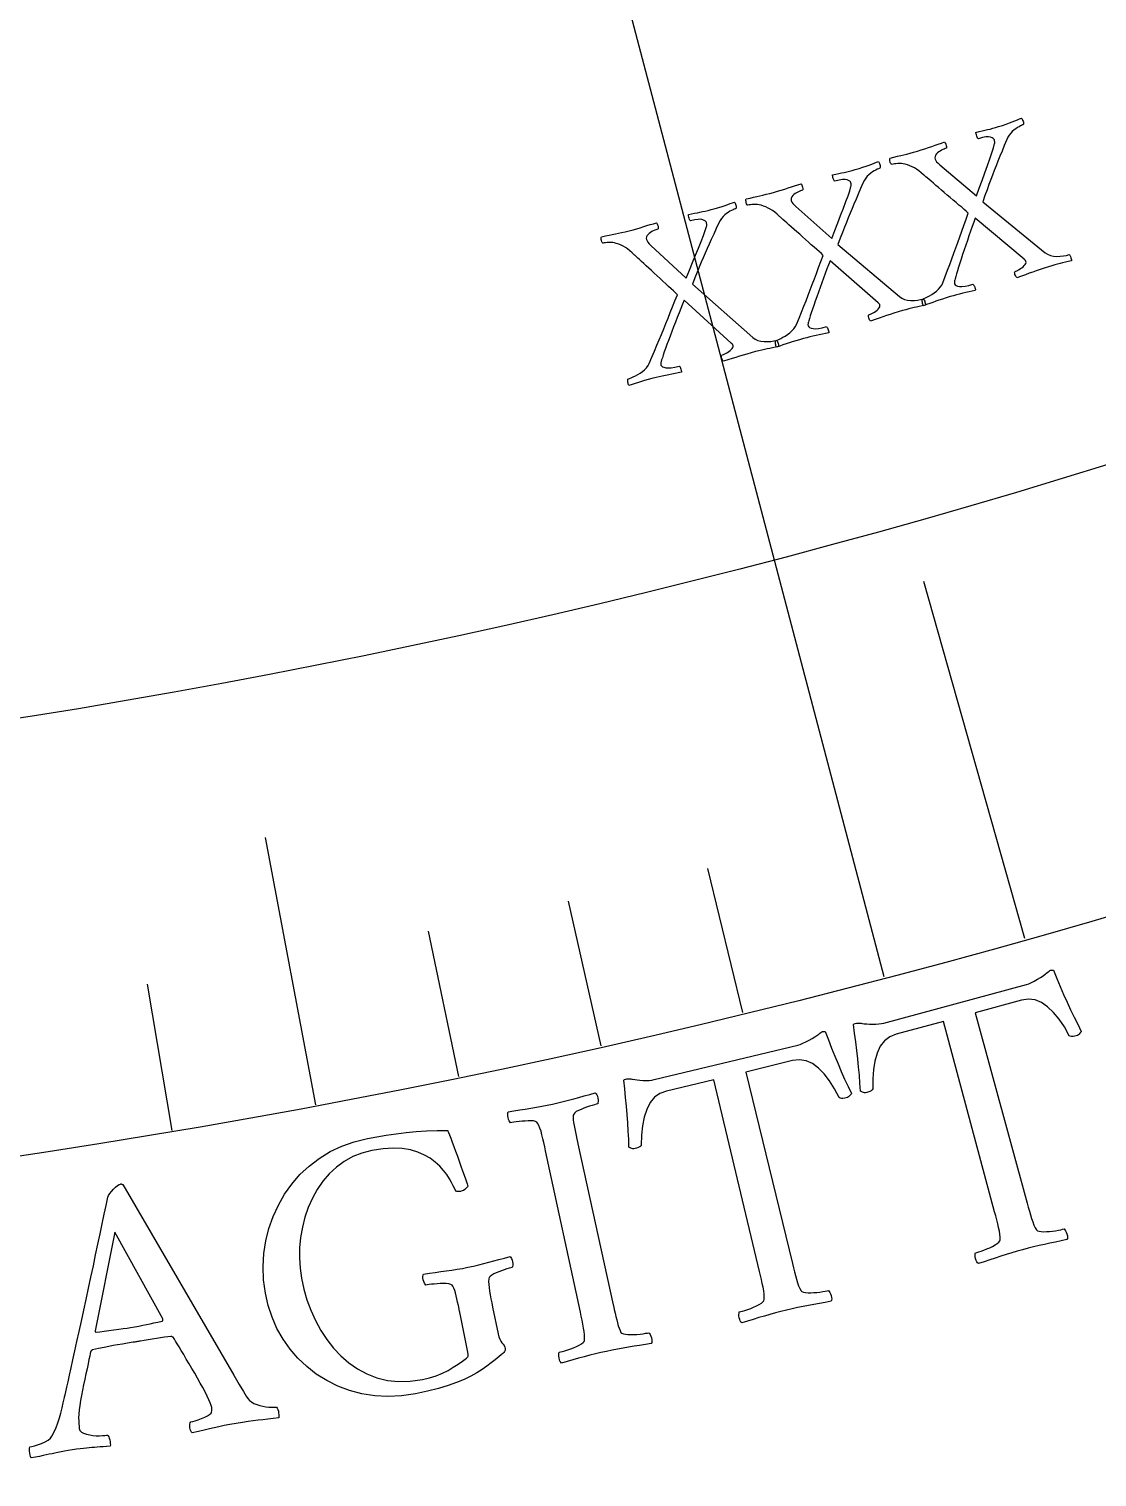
# Model space of a CAD drawing. Header units: millimetres. Extents: x -76 to 76, y -76 to 86.
# Drawn here: x 9.06 to 16.94, y -62.12 to -51.44 of the extents above; entities that cross this region are included whole.
import ezdxf

# ---------------------------------------------------------------- set-up
doc = ezdxf.new("R2010")
doc.units = ezdxf.units.MM
for name, color, linetype in [('CUT_OUTER', 1, 'Continuous'), ('ENGRAVE', 7, 'Continuous'), ('ENGRAVE_FINE', 8, 'Continuous'), ('TEXT', 5, 'Continuous')]:
    doc.layers.add(name, color=color, linetype=linetype)

msp = doc.modelspace()

# ---------------------------------------------------------------- linework, layer by layer
at = {"layer": 'CUT_OUTER'}
msp.add_arc((0.0001, -0.0001), 75.9999, 179.913117, 0.0001, dxfattribs=at)
at = {"layer": 'ENGRAVE'}
for points in [[(15.3673, -58.4331), (13.0477, -49.613)], [(16.4038, -58.1506), (15.6609, -55.5174)], [(11.1753, -59.3775), (10.8042, -57.4057)]]:
    msp.add_lwpolyline(points, dxfattribs=at)
for radius in [74.48, 74.48, 72.485, 68.78, 68.78, 65.854, 60.42, 60.42, 57.228]:
    msp.add_circle((0, 0), radius, dxfattribs=at)
at = {"layer": 'ENGRAVE_FINE'}
for points in [[(14.3259, -58.6971), (14.0664, -57.6339)], [(13.2799, -58.9425), (13.0393, -57.8749)], [(12.2296, -59.1694), (12.008, -58.0976)], [(10.1174, -59.5669), (9.9342, -58.4879)]]:
    msp.add_lwpolyline(points, dxfattribs=at)
at = {"layer": 'TEXT'}
for points in [[(15.6126, -52.3426), (15.6412, -52.3339), (15.6684, -52.3253), (15.6943, -52.3167), (15.7189, -52.3081), (15.7427, -52.2996), (15.7664, -52.2913), (15.7899, -52.2832), (15.8132, -52.2752), (15.8159, -52.2789), (15.8186, -52.2843), (15.8215, -52.2915), (15.8244, -52.3005), (15.8266, -52.3092), (15.8272, -52.3158), (15.8263, -52.3201), (15.8239, -52.3222), (15.8176, -52.3243), (15.81, -52.3275), (15.8012, -52.3315), (15.7911, -52.3365), (15.7807, -52.3424), (15.7709, -52.3489), (15.7618, -52.3561), (15.7534, -52.364), (15.7467, -52.3726), (15.7428, -52.3818), (15.7417, -52.3916), (15.7435, -52.4019), (15.7477, -52.4113), (15.7547, -52.4214), (15.7646, -52.4322), (15.7774, -52.4437), (16.0478, -52.6738), (16.0688, -52.6153), (16.0892, -52.5585), (16.1093, -52.5033), (16.1289, -52.4498), (16.1467, -52.4002), (16.1615, -52.3567), (16.1732, -52.3193), (16.182, -52.288), (16.1829, -52.2832), (16.1833, -52.2786), (16.1832, -52.2741), (16.1825, -52.2698), (16.1818, -52.266), (16.1811, -52.2631), (16.1806, -52.261), (16.1803, -52.2597), (16.1773, -52.2542), (16.1717, -52.249), (16.1635, -52.2441), (16.1528, -52.2395), (16.1381, -52.237), (16.1182, -52.2381), (16.093, -52.2428), (16.0625, -52.2512), (16.0597, -52.25), (16.0568, -52.2464), (16.0537, -52.2406), (16.0505, -52.2324), (16.0476, -52.2237), (16.0457, -52.2162), (16.0447, -52.2098), (16.0446, -52.2046), (16.0679, -52.1992), (16.0898, -52.1941), (16.1104, -52.1892), (16.1296, -52.1847), (16.1486, -52.18), (16.1684, -52.1747), (16.189, -52.1689), (16.2104, -52.1624), (16.2398, -52.153), (16.2667, -52.1439), (16.291, -52.1352), (16.3127, -52.1269), (16.3323, -52.119), (16.3502, -52.112), (16.3663, -52.1057), (16.3806, -52.1002), (16.3833, -52.1036), (16.3861, -52.1084), (16.3889, -52.1144), (16.3918, -52.1218), (16.3941, -52.1295), (16.3949, -52.1366), (16.3943, -52.143), (16.3923, -52.1487), (16.388, -52.1503), (16.3815, -52.1532), (16.3729, -52.1573), (16.3621, -52.1627), (16.3501, -52.1693), (16.3379, -52.1774), (16.3254, -52.1869), (16.3128, -52.1979), (16.3006, -52.2103), (16.2897, -52.2242), (16.28, -52.2396), (16.2716, -52.2566), (16.2537, -52.3012), (16.2369, -52.3428), (16.2212, -52.3814), (16.2067, -52.4168), (16.1929, -52.4509), (16.1795, -52.485), (16.1664, -52.5192), (16.1536, -52.5535), (16.1405, -52.5895), (16.1263, -52.6288), (16.1111, -52.6712), (16.0949, -52.7169), (16.5552, -53.0921), (16.5733, -53.104), (16.5936, -53.1125), (16.6163, -53.1175), (16.6413, -53.1191), (16.6667, -53.1183), (16.6905, -53.1159), (16.7126, -53.1119), (16.7331, -53.1065), (16.7365, -53.1098), (16.7396, -53.1148), (16.7424, -53.1214), (16.745, -53.1297), (16.7471, -53.138), (16.7485, -53.1444), (16.7492, -53.149), (16.7492, -53.1518), (16.7257, -53.1575), (16.7038, -53.1627), (16.6836, -53.1675), (16.6651, -53.1719), (16.6465, -53.1766), (16.6262, -53.1821), (16.6042, -53.1885), (16.5803, -53.1957), (16.5477, -53.2061), (16.5173, -53.216), (16.4891, -53.2256), (16.4632, -53.2348), (16.4374, -53.2442), (16.4094, -53.2543), (16.3793, -53.2652), (16.347, -53.2769), (16.3429, -53.2736), (16.3391, -53.2685), (16.3356, -53.2615), (16.3324, -53.2526), (16.3302, -53.2439), (16.3295, -53.2374), (16.3304, -53.233), (16.333, -53.2309), (16.3386, -53.2289), (16.3456, -53.2257), (16.3539, -53.2215), (16.3636, -53.2161), (16.3737, -53.2099), (16.3833, -53.2031), (16.3923, -53.1957), (16.4008, -53.1876), (16.4077, -53.1793), (16.412, -53.1713), (16.4137, -53.1636), (16.4127, -53.1561), (16.412, -53.1543), (16.4109, -53.1524), (16.4094, -53.1502), (16.4075, -53.1478), (16.4054, -53.1455), (16.4032, -53.1435), (16.4011, -53.1419), (16.3989, -53.1406), (16.0389, -52.838), (16.0279, -52.8681), (16.0166, -52.8997), (16.005, -52.9328), (15.9931, -52.9675), (15.9811, -53.0028), (15.9692, -53.0377), (15.9576, -53.0721), (15.9462, -53.1062), (15.9353, -53.139), (15.9253, -53.1698), (15.9163, -53.1985), (15.9082, -53.2251), (15.9012, -53.2487), (15.8955, -53.2683), (15.8911, -53.2839), (15.8879, -53.2956), (15.8875, -53.2977), (15.8871, -53.3003), (15.8865, -53.3034), (15.8859, -53.3069), (15.8855, -53.3108), (15.8855, -53.3147), (15.886, -53.3187), (15.887, -53.3227), (15.8909, -53.3295), (15.8983, -53.3348), (15.909, -53.3388), (15.9232, -53.3415), (15.9413, -53.3419), (15.964, -53.3394), (15.9911, -53.3338), (16.0227, -53.3251), (16.0261, -53.3285), (16.0295, -53.3334), (16.0327, -53.3399), (16.0359, -53.348), (16.0385, -53.3561), (16.04, -53.3625), (16.0405, -53.3672), (16.0398, -53.3701), (16.0169, -53.3753), (15.9939, -53.3806), (15.9706, -53.386), (15.9472, -53.3916), (15.9238, -53.3974), (15.9007, -53.4035), (15.8779, -53.4098), (15.8555, -53.4163), (15.8252, -53.4254), (15.7973, -53.4342), (15.7718, -53.4425), (15.7486, -53.4505), (15.7264, -53.4585), (15.7039, -53.4666), (15.6809, -53.475), (15.6576, -53.4835), (15.6549, -53.4792), (15.6526, -53.4736), (15.6507, -53.4666), (15.6493, -53.4583), (15.6482, -53.4501), (15.6475, -53.4438), (15.6472, -53.4392), (15.6474, -53.4365), (15.6523, -53.4346), (15.6604, -53.4311), (15.6717, -53.4258), (15.6862, -53.4188), (15.7025, -53.4102), (15.719, -53.4002), (15.7357, -53.3888), (15.7527, -53.376), (15.7685, -53.362), (15.7817, -53.3471), (15.7922, -53.3313), (15.8001, -53.3145), (15.8185, -53.267), (15.8358, -53.2216), (15.8521, -53.1782), (15.8675, -53.1369), (15.8823, -53.0966), (15.8969, -53.0563), (15.9114, -53.0158), (15.9256, -52.9753), (15.9402, -52.9339), (15.9554, -52.8908), (15.9713, -52.8461), (15.9879, -52.7997), (15.9735, -52.7869), (15.9573, -52.7728), (15.9392, -52.7574), (15.9192, -52.7406), (15.8982, -52.723), (15.8768, -52.7048), (15.8551, -52.6862), (15.833, -52.6671), (15.8111, -52.6482), (15.7898, -52.6299), (15.7692, -52.6124), (15.7493, -52.5955), (15.7306, -52.5797), (15.7137, -52.5654), (15.6986, -52.5526), (15.6852, -52.5412), (15.6743, -52.532), (15.6665, -52.5253), (15.6618, -52.5213), (15.6603, -52.52), (15.6414, -52.5036), (15.6235, -52.4893), (15.6065, -52.4773), (15.5906, -52.4673), (15.5747, -52.459), (15.5578, -52.4516), (15.5401, -52.4451), (15.5214, -52.4395), (15.5086, -52.4367), (15.4955, -52.4349), (15.4819, -52.4343), (15.4679, -52.4348), (15.4545, -52.436), (15.4428, -52.4375), (15.4329, -52.4392), (15.4247, -52.4412), (15.4215, -52.4408), (15.4184, -52.4377), (15.4154, -52.4319), (15.4124, -52.4234), (15.4102, -52.4142), (15.4092, -52.4064), (15.4095, -52.4001), (15.4112, -52.3951), (15.4396, -52.3877), (15.4659, -52.381), (15.4901, -52.375), (15.5122, -52.3698), (15.5342, -52.3644), (15.5583, -52.3581), (15.5845, -52.3508), (15.6126, -52.3426)], [(14.5524, -52.6472), (14.5811, -52.6391), (14.6085, -52.631), (14.6346, -52.6229), (14.6594, -52.6149), (14.6834, -52.6069), (14.7072, -52.5991), (14.7309, -52.5914), (14.7543, -52.5839), (14.7569, -52.5876), (14.7596, -52.5931), (14.7622, -52.6004), (14.765, -52.6094), (14.767, -52.6182), (14.7675, -52.6247), (14.7666, -52.629), (14.764, -52.631), (14.7577, -52.6331), (14.7501, -52.6361), (14.7412, -52.64), (14.731, -52.6448), (14.7204, -52.6504), (14.7106, -52.6567), (14.7013, -52.6637), (14.6927, -52.6715), (14.6858, -52.6799), (14.6818, -52.689), (14.6805, -52.6988), (14.6821, -52.7092), (14.6861, -52.7187), (14.6929, -52.7289), (14.7026, -52.7399), (14.7151, -52.7517), (14.9809, -52.9872), (15.003, -52.9291), (15.0246, -52.8727), (15.0457, -52.8179), (15.0664, -52.7648), (15.0852, -52.7156), (15.1009, -52.6724), (15.1134, -52.6352), (15.1227, -52.6041), (15.1237, -52.5993), (15.1242, -52.5947), (15.1242, -52.5903), (15.1237, -52.586), (15.123, -52.5822), (15.1224, -52.5792), (15.122, -52.5771), (15.1217, -52.5758), (15.1187, -52.5702), (15.1132, -52.5649), (15.1052, -52.5598), (15.0945, -52.5551), (15.08, -52.5522), (15.06, -52.5529), (15.0347, -52.5572), (15.004, -52.5649), (15.0013, -52.5636), (14.9984, -52.56), (14.9955, -52.5541), (14.9924, -52.5459), (14.9898, -52.5371), (14.988, -52.5296), (14.9871, -52.5232), (14.9871, -52.518), (15.0105, -52.513), (15.0325, -52.5084), (15.0532, -52.5039), (15.0725, -52.4998), (15.0916, -52.4955), (15.1115, -52.4906), (15.1322, -52.4851), (15.1537, -52.4791), (15.1833, -52.4703), (15.2103, -52.4618), (15.2348, -52.4536), (15.2567, -52.4457), (15.2765, -52.4382), (15.2945, -52.4315), (15.3107, -52.4256), (15.3251, -52.4203), (15.3278, -52.4238), (15.3304, -52.4286), (15.3332, -52.4348), (15.3359, -52.4422), (15.3381, -52.45), (15.3387, -52.457), (15.338, -52.4634), (15.3359, -52.4691), (15.3315, -52.4706), (15.325, -52.4734), (15.3163, -52.4773), (15.3054, -52.4824), (15.2932, -52.4889), (15.2809, -52.4967), (15.2682, -52.506), (15.2554, -52.5167), (15.2429, -52.5288), (15.2318, -52.5425), (15.2218, -52.5577), (15.213, -52.5745), (15.1942, -52.6188), (15.1766, -52.66), (15.1601, -52.6983), (15.1449, -52.7334), (15.1304, -52.7672), (15.1163, -52.801), (15.1025, -52.835), (15.089, -52.869), (15.0752, -52.9048), (15.0603, -52.9437), (15.0442, -52.9858), (15.027, -53.0312), (15.4797, -53.4156), (15.4975, -53.4279), (15.5177, -53.4367), (15.5403, -53.4422), (15.5652, -53.4444), (15.5906, -53.444), (15.6144, -53.4421), (15.6366, -53.4386), (15.6573, -53.4336), (15.6606, -53.4369), (15.6636, -53.442), (15.6663, -53.4487), (15.6687, -53.457), (15.6706, -53.4653), (15.6719, -53.4718), (15.6725, -53.4764), (15.6725, -53.4792), (15.6488, -53.4844), (15.6268, -53.4892), (15.6065, -53.4936), (15.5879, -53.4976), (15.5693, -53.5019), (15.5489, -53.507), (15.5267, -53.5129), (15.5027, -53.5197), (15.4698, -53.5294), (15.4392, -53.5387), (15.4109, -53.5477), (15.3848, -53.5564), (15.3588, -53.5652), (15.3306, -53.5748), (15.3003, -53.5851), (15.2678, -53.5961), (15.2638, -53.5928), (15.26, -53.5876), (15.2567, -53.5805), (15.2537, -53.5716), (15.2516, -53.5628), (15.2511, -53.5563), (15.2521, -53.552), (15.2547, -53.5499), (15.2603, -53.5479), (15.2674, -53.5449), (15.2758, -53.5409), (15.2856, -53.5357), (15.2958, -53.5297), (15.3055, -53.5231), (15.3147, -53.5158), (15.3234, -53.508), (15.3305, -53.4998), (15.3349, -53.4919), (15.3368, -53.4842), (15.3359, -53.4767), (15.3353, -53.4749), (15.3342, -53.4729), (15.3327, -53.4707), (15.3309, -53.4683), (15.3288, -53.466), (15.3267, -53.4639), (15.3246, -53.4623), (15.3225, -53.4609), (14.9686, -53.1511), (14.957, -53.181), (14.9451, -53.2123), (14.9328, -53.2452), (14.9202, -53.2797), (14.9075, -53.3147), (14.8949, -53.3493), (14.8826, -53.3836), (14.8705, -53.4174), (14.8589, -53.45), (14.8483, -53.4805), (14.8387, -53.509), (14.8301, -53.5355), (14.8226, -53.5589), (14.8165, -53.5784), (14.8118, -53.594), (14.8084, -53.6056), (14.808, -53.6077), (14.8075, -53.6103), (14.8069, -53.6133), (14.8062, -53.6169), (14.8057, -53.6207), (14.8056, -53.6246), (14.8061, -53.6286), (14.807, -53.6327), (14.8107, -53.6395), (14.818, -53.645), (14.8286, -53.6492), (14.8428, -53.6522), (14.8609, -53.653), (14.8836, -53.6509), (14.9108, -53.6458), (14.9426, -53.6378), (14.9459, -53.6412), (14.9492, -53.6462), (14.9523, -53.6528), (14.9553, -53.661), (14.9577, -53.6691), (14.9591, -53.6755), (14.9595, -53.6802), (14.9588, -53.6832), (14.9358, -53.6879), (14.9126, -53.6927), (14.8893, -53.6977), (14.8657, -53.7028), (14.8422, -53.7081), (14.819, -53.7137), (14.7961, -53.7195), (14.7735, -53.7256), (14.7431, -53.7341), (14.715, -53.7423), (14.6893, -53.7501), (14.666, -53.7577), (14.6437, -53.7652), (14.6209, -53.7728), (14.5978, -53.7807), (14.5743, -53.7888), (14.5717, -53.7845), (14.5696, -53.7788), (14.5678, -53.7718), (14.5665, -53.7634), (14.5656, -53.7552), (14.565, -53.7489), (14.5649, -53.7443), (14.5651, -53.7416), (14.57, -53.7398), (14.5782, -53.7364), (14.5896, -53.7314), (14.6043, -53.7247), (14.6207, -53.7164), (14.6374, -53.7068), (14.6543, -53.6957), (14.6716, -53.6832), (14.6877, -53.6695), (14.7011, -53.6549), (14.712, -53.6393), (14.7202, -53.6227), (14.7395, -53.5756), (14.7578, -53.5305), (14.775, -53.4875), (14.7912, -53.4465), (14.8068, -53.4065), (14.8222, -53.3665), (14.8375, -53.3263), (14.8526, -53.2861), (14.868, -53.245), (14.8841, -53.2022), (14.9009, -53.1578), (14.9184, -53.1117), (14.9043, -53.0987), (14.8883, -53.0843), (14.8705, -53.0685), (14.8509, -53.0514), (14.8303, -53.0333), (14.8092, -53.0147), (14.7879, -52.9956), (14.7662, -52.9761), (14.7447, -52.9567), (14.7238, -52.9381), (14.7036, -52.9201), (14.684, -52.9028), (14.6656, -52.8867), (14.649, -52.872), (14.6341, -52.8589), (14.621, -52.8473), (14.6102, -52.8378), (14.6026, -52.831), (14.598, -52.8269), (14.5965, -52.8256), (14.5779, -52.8088), (14.5603, -52.7941), (14.5436, -52.7817), (14.5279, -52.7715), (14.5121, -52.7628), (14.4954, -52.755), (14.4778, -52.7482), (14.4592, -52.7423), (14.4466, -52.7391), (14.4334, -52.7371), (14.4199, -52.7362), (14.4058, -52.7364), (14.3924, -52.7374), (14.3807, -52.7386), (14.3708, -52.7402), (14.3626, -52.742), (14.3594, -52.7415), (14.3563, -52.7384), (14.3534, -52.7325), (14.3506, -52.7239), (14.3486, -52.7147), (14.3478, -52.7069), (14.3482, -52.7006), (14.35, -52.6956), (14.3785, -52.6888), (14.4049, -52.6826), (14.4293, -52.6772), (14.4515, -52.6724), (14.4736, -52.6674), (14.4978, -52.6616), (14.5241, -52.6549), (14.5524, -52.6472)], [(13.4863, -52.9303), (13.5152, -52.9228), (13.5427, -52.9153), (13.5689, -52.9077), (13.5939, -52.9002), (13.618, -52.8927), (13.642, -52.8853), (13.6658, -52.8781), (13.6894, -52.8711), (13.6919, -52.8749), (13.6945, -52.8804), (13.697, -52.8877), (13.6996, -52.8968), (13.7014, -52.9056), (13.7018, -52.9122), (13.7007, -52.9165), (13.6982, -52.9185), (13.6918, -52.9204), (13.6841, -52.9232), (13.6751, -52.9269), (13.6648, -52.9315), (13.6542, -52.9369), (13.6442, -52.943), (13.6348, -52.9499), (13.6261, -52.9575), (13.619, -52.9657), (13.6148, -52.9748), (13.6133, -52.9845), (13.6147, -52.9949), (13.6185, -53.0045), (13.6251, -53.0149), (13.6345, -53.026), (13.6468, -53.0381), (13.9078, -53.2789), (13.931, -53.2213), (13.9538, -53.1653), (13.976, -53.111), (13.9978, -53.0583), (14.0176, -53.0095), (14.0341, -52.9666), (14.0474, -52.9297), (14.0574, -52.8988), (14.0585, -52.894), (14.059, -52.8894), (14.0591, -52.885), (14.0587, -52.8807), (14.0581, -52.8768), (14.0575, -52.8739), (14.0571, -52.8717), (14.0569, -52.8705), (14.054, -52.8648), (14.0486, -52.8594), (14.0407, -52.8541), (14.0302, -52.8492), (14.0156, -52.846), (13.9957, -52.8463), (13.9703, -52.85), (13.9394, -52.8572), (13.9367, -52.8559), (13.934, -52.8522), (13.9311, -52.8462), (13.9282, -52.838), (13.9258, -52.8291), (13.9241, -52.8215), (13.9234, -52.8151), (13.9235, -52.8099), (13.947, -52.8055), (13.9691, -52.8012), (13.9898, -52.7972), (14.0092, -52.7935), (14.0284, -52.7895), (14.0484, -52.7851), (14.0692, -52.78), (14.0908, -52.7744), (14.1206, -52.7662), (14.1478, -52.7583), (14.1725, -52.7505), (14.1945, -52.7431), (14.2144, -52.736), (14.2326, -52.7297), (14.2489, -52.7241), (14.2634, -52.7191), (14.266, -52.7227), (14.2685, -52.7275), (14.2712, -52.7337), (14.2738, -52.7412), (14.2757, -52.749), (14.2763, -52.7561), (14.2754, -52.7624), (14.2732, -52.7681), (14.2688, -52.7695), (14.2622, -52.7721), (14.2534, -52.7759), (14.2424, -52.7808), (14.2302, -52.787), (14.2176, -52.7946), (14.2048, -52.8036), (14.1917, -52.814), (14.1791, -52.8259), (14.1676, -52.8394), (14.1573, -52.8544), (14.1482, -52.871), (14.1285, -52.9149), (14.1101, -52.9558), (14.0928, -52.9937), (14.0769, -53.0285), (14.0617, -53.0619), (14.0469, -53.0955), (14.0325, -53.1292), (14.0183, -53.163), (14.0038, -53.1984), (13.988, -53.237), (13.9711, -53.2788), (13.953, -53.3238), (14.3979, -53.7173), (14.4154, -53.7299), (14.4354, -53.7392), (14.4579, -53.7452), (14.4828, -53.7478), (14.5082, -53.7479), (14.532, -53.7465), (14.5543, -53.7435), (14.5751, -53.7388), (14.5783, -53.7423), (14.5812, -53.7474), (14.5837, -53.7542), (14.586, -53.7626), (14.5877, -53.7709), (14.5888, -53.7773), (14.5894, -53.782), (14.5893, -53.7848), (14.5655, -53.7895), (14.5435, -53.7938), (14.5231, -53.7978), (14.5044, -53.8015), (14.4857, -53.8054), (14.4652, -53.8101), (14.4429, -53.8156), (14.4187, -53.8219), (14.3857, -53.8309), (14.3549, -53.8396), (14.3264, -53.848), (14.3002, -53.8561), (14.274, -53.8645), (14.2456, -53.8735), (14.2151, -53.8832), (14.1824, -53.8935), (14.1784, -53.8901), (14.1748, -53.8849), (14.1715, -53.8777), (14.1687, -53.8687), (14.1668, -53.8599), (14.1665, -53.8533), (14.1676, -53.849), (14.1702, -53.847), (14.1759, -53.8452), (14.183, -53.8423), (14.1915, -53.8384), (14.2014, -53.8335), (14.2117, -53.8277), (14.2216, -53.8213), (14.2309, -53.8142), (14.2397, -53.8065), (14.247, -53.7985), (14.2516, -53.7907), (14.2536, -53.783), (14.2529, -53.7755), (14.2523, -53.7737), (14.2512, -53.7717), (14.2498, -53.7695), (14.248, -53.767), (14.2459, -53.7646), (14.2439, -53.7625), (14.2418, -53.7608), (14.2397, -53.7594), (13.8922, -53.4426), (13.88, -53.4722), (13.8675, -53.5033), (13.8545, -53.5359), (13.8412, -53.5701), (13.8278, -53.6049), (13.8146, -53.6392), (13.8015, -53.6732), (13.7887, -53.7068), (13.7765, -53.7392), (13.7653, -53.7695), (13.7551, -53.7978), (13.746, -53.824), (13.738, -53.8473), (13.7315, -53.8667), (13.7265, -53.8821), (13.7229, -53.8937), (13.7224, -53.8958), (13.7218, -53.8984), (13.7212, -53.9014), (13.7204, -53.9049), (13.7198, -53.9087), (13.7197, -53.9126), (13.7201, -53.9167), (13.7209, -53.9208), (13.7245, -53.9276), (13.7316, -53.9333), (13.7422, -53.9377), (13.7563, -53.941), (13.7744, -53.9422), (13.7971, -53.9405), (13.8244, -53.936), (13.8564, -53.9286), (13.8596, -53.9321), (13.8628, -53.9372), (13.8658, -53.9438), (13.8686, -53.9521), (13.8709, -53.9602), (13.8721, -53.9667), (13.8724, -53.9713), (13.8717, -53.9743), (13.8486, -53.9785), (13.8253, -53.9829), (13.8018, -53.9874), (13.7782, -53.992), (13.7546, -53.9969), (13.7313, -54.002), (13.7083, -54.0073), (13.6856, -54.0129), (13.655, -54.0209), (13.6267, -54.0285), (13.6009, -54.0358), (13.5774, -54.0429), (13.5549, -54.0499), (13.5321, -54.0571), (13.5088, -54.0646), (13.4851, -54.0722), (13.4826, -54.0678), (13.4806, -54.062), (13.479, -54.055), (13.4778, -54.0466), (13.4771, -54.0384), (13.4767, -54.0321), (13.4766, -54.0275), (13.4768, -54.0247), (13.4818, -54.0231), (13.4901, -54.0199), (13.5016, -54.0151), (13.5164, -54.0087), (13.5329, -54.0007), (13.5498, -53.9914), (13.567, -53.9807), (13.5845, -53.9685), (13.6009, -53.9552), (13.6146, -53.9408), (13.6258, -53.9254), (13.6344, -53.9091), (13.6546, -53.8623), (13.6738, -53.8176), (13.6919, -53.775), (13.7089, -53.7343), (13.7253, -53.6947), (13.7415, -53.6549), (13.7576, -53.6151), (13.7735, -53.5752), (13.7897, -53.5344), (13.8067, -53.492), (13.8244, -53.4479), (13.8428, -53.4022), (13.829, -53.3889), (13.8133, -53.3742), (13.7958, -53.358), (13.7766, -53.3404), (13.7563, -53.3219), (13.7356, -53.3029), (13.7147, -53.2835), (13.6934, -53.2635), (13.6722, -53.2437), (13.6517, -53.2246), (13.6319, -53.2062), (13.6126, -53.1886), (13.5946, -53.172), (13.5783, -53.1571), (13.5637, -53.1436), (13.5508, -53.1317), (13.5402, -53.122), (13.5327, -53.1151), (13.5282, -53.1109), (13.5267, -53.1095), (13.5085, -53.0924), (13.4912, -53.0774), (13.4748, -53.0647), (13.4592, -53.0541), (13.4437, -53.0451), (13.4271, -53.037), (13.4096, -53.0298), (13.3912, -53.0235), (13.3786, -53.0201), (13.3655, -53.0178), (13.352, -53.0167), (13.3379, -53.0166), (13.3245, -53.0173), (13.3128, -53.0183), (13.3028, -53.0196), (13.2946, -53.0213), (13.2914, -53.0208), (13.2884, -53.0175), (13.2856, -53.0116), (13.283, -53.003), (13.2811, -52.9937), (13.2805, -52.9859), (13.2811, -52.9796), (13.2829, -52.9747), (13.3116, -52.9684), (13.3381, -52.9628), (13.3625, -52.9578), (13.3848, -52.9534), (13.4071, -52.949), (13.4314, -52.9436), (13.4578, -52.9374), (13.4863, -52.9303)], [(16.4169, -58.4897), (16.4344, -58.4839), (16.4537, -58.4756), (16.475, -58.4649), (16.4981, -58.4517), (16.5206, -58.438), (16.5397, -58.4255), (16.5554, -58.4145), (16.5679, -58.4047), (16.5766, -58.3969), (16.584, -58.391), (16.5901, -58.387), (16.5949, -58.3849), (16.5992, -58.384), (16.6042, -58.3837), (16.6096, -58.3841), (16.6156, -58.385), (16.6406, -58.4456), (16.6658, -58.505), (16.6912, -58.5632), (16.7168, -58.6201), (16.7427, -58.6759), (16.7688, -58.7304), (16.7951, -58.7838), (16.8217, -58.8359), (16.8193, -58.8399), (16.8159, -58.8444), (16.8116, -58.8496), (16.8063, -58.8555), (16.8001, -58.8611), (16.7927, -58.8654), (16.7843, -58.8686), (16.7748, -58.8706), (16.7607, -58.8736), (16.7489, -58.8741), (16.7393, -58.8721), (16.732, -58.8676), (16.6965, -58.8035), (16.6582, -58.7467), (16.6171, -58.6972), (16.5733, -58.6548), (16.5274, -58.6227), (16.4801, -58.6038), (16.4314, -58.5981), (16.3812, -58.6058), (16.0395, -58.7002), (16.4224, -60.1017), (16.4308, -60.1321), (16.4391, -60.1614), (16.4473, -60.1896), (16.4554, -60.2167), (16.4637, -60.2418), (16.4725, -60.2642), (16.482, -60.2837), (16.492, -60.3004), (16.4988, -60.3059), (16.5098, -60.3099), (16.5249, -60.3124), (16.5442, -60.3134), (16.5658, -60.313), (16.5876, -60.3117), (16.6097, -60.3093), (16.6321, -60.3058), (16.6529, -60.3021), (16.6701, -60.2987), (16.6839, -60.2958), (16.6942, -60.2932), (16.6998, -60.2988), (16.7052, -60.3068), (16.7102, -60.3171), (16.715, -60.3298), (16.7185, -60.3429), (16.7198, -60.3542), (16.719, -60.3639), (16.716, -60.3719), (16.6731, -60.3809), (16.6312, -60.3897), (16.5902, -60.3984), (16.5501, -60.407), (16.5103, -60.4159), (16.4701, -60.4255), (16.4295, -60.4357), (16.3885, -60.4465), (16.3487, -60.4576), (16.3086, -60.4693), (16.2683, -60.4816), (16.2277, -60.4944), (16.1869, -60.5077), (16.1458, -60.5213), (16.1043, -60.535), (16.0626, -60.5491), (16.0559, -60.5437), (16.0503, -60.5357), (16.0457, -60.5252), (16.0421, -60.5122), (16.0398, -60.4989), (16.039, -60.4874), (16.0396, -60.4778), (16.0416, -60.4701), (16.0519, -60.4671), (16.0655, -60.4626), (16.0825, -60.4567), (16.103, -60.4493), (16.1248, -60.4407), (16.1458, -60.4314), (16.166, -60.4214), (16.1855, -60.4106), (16.2021, -60.3999), (16.2138, -60.3902), (16.2207, -60.3814), (16.2226, -60.3735), (16.2228, -60.354), (16.2211, -60.3323), (16.2174, -60.3086), (16.2119, -60.2827), (16.2052, -60.2552), (16.198, -60.2268), (16.1904, -60.1973), (16.1823, -60.1668), (15.8049, -58.7638), (15.4567, -58.8563), (15.4096, -58.8751), (15.3703, -58.9046), (15.3391, -58.9448), (15.3157, -58.9957), (15.2991, -59.0544), (15.2882, -59.1181), (15.2829, -59.1867), (15.2833, -59.2602), (15.2794, -59.2678), (15.2722, -59.2744), (15.2617, -59.2799), (15.248, -59.2844), (15.2389, -59.2875), (15.2302, -59.2889), (15.2221, -59.2887), (15.2145, -59.2869), (15.2076, -59.2844), (15.2017, -59.2819), (15.1968, -59.2796), (15.1928, -59.2774), (15.1893, -59.219), (15.1848, -59.1598), (15.1794, -59.0996), (15.1729, -59.0386), (15.1657, -58.9766), (15.1578, -58.9137), (15.1493, -58.8498), (15.1402, -58.7849), (15.1468, -58.7808), (15.1545, -58.7778), (15.1632, -58.7759), (15.1729, -58.775), (15.1827, -58.7748), (15.1914, -58.7751), (15.1991, -58.7758), (15.2059, -58.777), (15.2211, -58.7792), (15.2389, -58.7809), (15.2594, -58.7821), (15.2825, -58.7827), (15.306, -58.7826), (15.3275, -58.7812), (15.347, -58.7787), (15.3645, -58.7749)], [(14.7313, -58.9368), (14.7489, -58.9315), (14.7684, -58.9238), (14.79, -58.9137), (14.8135, -58.9012), (14.8364, -58.8881), (14.8558, -58.8762), (14.8719, -58.8656), (14.8846, -58.8562), (14.8935, -58.8486), (14.9011, -58.843), (14.9073, -58.8391), (14.9121, -58.8372), (14.9165, -58.8364), (14.9215, -58.8363), (14.9269, -58.8368), (14.9329, -58.8379), (14.9561, -58.8992), (14.9796, -58.9593), (15.0033, -59.0181), (15.0273, -59.0758), (15.0515, -59.1323), (15.0761, -59.1876), (15.1009, -59.2417), (15.1259, -59.2945), (15.1234, -59.2984), (15.1199, -59.3029), (15.1154, -59.3079), (15.11, -59.3137), (15.1036, -59.319), (15.0961, -59.3232), (15.0876, -59.3261), (15.078, -59.3278), (15.0639, -59.3305), (15.052, -59.3307), (15.0425, -59.3284), (15.0354, -59.3236), (15.0017, -59.2586), (14.965, -59.2007), (14.9254, -59.15), (14.8829, -59.1063), (14.8379, -59.0729), (14.7912, -59.0527), (14.7426, -59.0456), (14.6922, -59.0518), (14.3479, -59.1364), (14.6905, -60.5483), (14.698, -60.579), (14.7055, -60.6085), (14.7128, -60.6369), (14.7201, -60.6642), (14.7277, -60.6896), (14.7359, -60.7122), (14.7448, -60.732), (14.7543, -60.749), (14.761, -60.7547), (14.7718, -60.759), (14.7869, -60.7619), (14.8062, -60.7634), (14.8277, -60.7637), (14.8495, -60.7629), (14.8717, -60.7612), (14.8942, -60.7584), (14.9151, -60.7552), (14.9324, -60.7524), (14.9463, -60.7498), (14.9566, -60.7476), (14.9621, -60.7533), (14.9672, -60.7615), (14.972, -60.7719), (14.9764, -60.7848), (14.9795, -60.7979), (14.9805, -60.8093), (14.9794, -60.8189), (14.9761, -60.8269), (14.933, -60.8346), (14.8909, -60.8422), (14.8496, -60.8497), (14.8093, -60.8572), (14.7693, -60.865), (14.7288, -60.8734), (14.688, -60.8824), (14.6467, -60.892), (14.6065, -60.902), (14.5661, -60.9125), (14.5255, -60.9236), (14.4846, -60.9353), (14.4434, -60.9474), (14.4019, -60.9598), (14.3601, -60.9724), (14.3179, -60.9852), (14.3114, -60.9796), (14.306, -60.9715), (14.3018, -60.9609), (14.2986, -60.9478), (14.2967, -60.9344), (14.2961, -60.9229), (14.297, -60.9133), (14.2993, -60.9056), (14.3096, -60.9029), (14.3233, -60.8989), (14.3406, -60.8934), (14.3612, -60.8866), (14.3832, -60.8787), (14.4045, -60.87), (14.425, -60.8605), (14.4448, -60.8503), (14.4617, -60.8401), (14.4737, -60.8307), (14.4808, -60.8221), (14.483, -60.8142), (14.4837, -60.7948), (14.4826, -60.7731), (14.4797, -60.7492), (14.4749, -60.7232), (14.4689, -60.6956), (14.4626, -60.6669), (14.4558, -60.6372), (14.4486, -60.6065), (14.1116, -59.1932), (13.761, -59.2757), (13.7133, -59.2932), (13.6732, -59.3215), (13.6408, -59.3608), (13.616, -59.411), (13.5977, -59.4692), (13.5849, -59.5326), (13.5777, -59.601), (13.576, -59.6745), (13.5718, -59.682), (13.5644, -59.6883), (13.5538, -59.6935), (13.54, -59.6976), (13.5308, -59.7004), (13.5221, -59.7017), (13.514, -59.7013), (13.5065, -59.6992), (13.4997, -59.6965), (13.4938, -59.6939), (13.4889, -59.6914), (13.485, -59.6891), (13.4832, -59.6306), (13.4804, -59.5713), (13.4767, -59.511), (13.472, -59.4498), (13.4666, -59.3876), (13.4605, -59.3245), (13.4538, -59.2604), (13.4465, -59.1953), (13.4533, -59.1914), (13.4611, -59.1886), (13.4699, -59.1869), (13.4796, -59.1863), (13.4893, -59.1864), (13.498, -59.1869), (13.5057, -59.1879), (13.5125, -59.1893), (13.5276, -59.1919), (13.5454, -59.1941), (13.5658, -59.1958), (13.5889, -59.1972), (13.6124, -59.1977), (13.6339, -59.197), (13.6535, -59.195), (13.6711, -59.1917)], [(12.9216, -59.3718), (12.9617, -59.3628), (13.0012, -59.3533), (13.0401, -59.3434), (13.0782, -59.333), (13.1166, -59.3224), (13.1558, -59.3118), (13.1959, -59.3011), (13.2369, -59.2903), (13.2432, -59.296), (13.2484, -59.3042), (13.2525, -59.3149), (13.2556, -59.328), (13.2574, -59.3415), (13.2578, -59.3529), (13.2569, -59.3625), (13.2547, -59.3701), (13.2446, -59.3726), (13.2312, -59.3764), (13.2144, -59.3816), (13.1943, -59.388), (13.1728, -59.3953), (13.1522, -59.4029), (13.1324, -59.411), (13.1134, -59.4194), (13.097, -59.428), (13.085, -59.4368), (13.0775, -59.4458), (13.0743, -59.4549), (13.074, -59.471), (13.0749, -59.4891), (13.0772, -59.5091), (13.0808, -59.5311), (13.0854, -59.5546), (13.0903, -59.5791), (13.0956, -59.6046), (13.1014, -59.6311), (13.1023, -59.6354), (13.1032, -59.6397), (13.1042, -59.644), (13.1051, -59.6482), (13.1061, -59.6525), (13.107, -59.6568), (13.1079, -59.6611), (13.1089, -59.6653), (13.3699, -60.8535), (13.3709, -60.8578), (13.3718, -60.8621), (13.3727, -60.8664), (13.3737, -60.8706), (13.3746, -60.8749), (13.3756, -60.8792), (13.3765, -60.8835), (13.3774, -60.8877), (13.3833, -60.9142), (13.3891, -60.9393), (13.3949, -60.9632), (13.4005, -60.9857), (13.4063, -61.0066), (13.4125, -61.0253), (13.4193, -61.0418), (13.4265, -61.0562), (13.433, -61.062), (13.4438, -61.0666), (13.4588, -61.0698), (13.478, -61.0717), (13.4996, -61.0725), (13.5218, -61.0721), (13.5444, -61.0708), (13.5676, -61.0683), (13.5892, -61.0655), (13.607, -61.0629), (13.6212, -61.0606), (13.6317, -61.0585), (13.637, -61.0644), (13.642, -61.0727), (13.6465, -61.0832), (13.6506, -61.0962), (13.6535, -61.1093), (13.6542, -61.1208), (13.6529, -61.1304), (13.6495, -61.1383), (13.6062, -61.145), (13.5639, -61.1517), (13.5225, -61.1583), (13.482, -61.1649), (13.4418, -61.1718), (13.4012, -61.1793), (13.3602, -61.1875), (13.3187, -61.1962), (13.2783, -61.2053), (13.2377, -61.2149), (13.1968, -61.2252), (13.1557, -61.236), (13.1142, -61.2472), (13.0725, -61.2586), (13.0304, -61.2703), (12.988, -61.2822), (12.9816, -61.2765), (12.9764, -61.2682), (12.9723, -61.2576), (12.9694, -61.2444), (12.9678, -61.2309), (12.9675, -61.2194), (12.9686, -61.2099), (12.971, -61.2023), (12.9814, -61.1998), (12.9953, -61.196), (13.0126, -61.1909), (13.0334, -61.1846), (13.0556, -61.1771), (13.077, -61.1689), (13.0977, -61.1599), (13.1177, -61.1501), (13.1348, -61.1403), (13.147, -61.1311), (13.1543, -61.1227), (13.1567, -61.1149), (13.1578, -61.0954), (13.1572, -61.0737), (13.1548, -61.0498), (13.1506, -61.0237), (13.1452, -60.9959), (13.1395, -60.9671), (13.1333, -60.9373), (13.1268, -60.9065), (12.8705, -59.7172), (12.8637, -59.6863), (12.857, -59.6563), (12.8503, -59.6273), (12.8436, -59.5991), (12.8366, -59.573), (12.8289, -59.5497), (12.8206, -59.5294), (12.8116, -59.512), (12.8061, -59.5048), (12.7962, -59.4997), (12.7817, -59.4966), (12.7628, -59.4957), (12.7414, -59.4961), (12.7196, -59.4971), (12.6974, -59.4987), (12.6748, -59.5011), (12.6537, -59.5036), (12.6363, -59.5059), (12.6225, -59.508), (12.6123, -59.5098), (12.6072, -59.5039), (12.6024, -59.4956), (12.598, -59.4849), (12.5941, -59.472), (12.5914, -59.4587), (12.5907, -59.4473), (12.592, -59.4377), (12.5954, -59.4299), (12.6374, -59.4226), (12.6792, -59.4155), (12.7206, -59.4086), (12.7616, -59.4019), (12.8023, -59.3951), (12.8426, -59.3878), (12.8823, -59.3801), (12.9216, -59.3718)], [(12.2394, -60.9184), (12.2385, -60.9141), (12.2377, -60.9098), (12.2368, -60.9055), (12.236, -60.9012), (12.2351, -60.8969), (12.2342, -60.8926), (12.2334, -60.8884), (12.2325, -60.8841), (12.2271, -60.8575), (12.2217, -60.8323), (12.2165, -60.8083), (12.2113, -60.7857), (12.2058, -60.7647), (12.1999, -60.7459), (12.1935, -60.7293), (12.1866, -60.7147), (12.1812, -60.7074), (12.1711, -60.7019), (12.1563, -60.6982), (12.137, -60.6964), (12.1152, -60.6959), (12.0932, -60.6962), (12.071, -60.6973), (12.0486, -60.6992), (12.0278, -60.7013), (12.0105, -60.7034), (11.9967, -60.7052), (11.9864, -60.707), (11.9812, -60.701), (11.9765, -60.6926), (11.9723, -60.6819), (11.9685, -60.6689), (11.966, -60.6556), (11.9655, -60.6442), (11.967, -60.6346), (11.9706, -60.6269), (12.0133, -60.6201), (12.0553, -60.6138), (12.0967, -60.608), (12.1375, -60.6026), (12.1778, -60.5971), (12.218, -60.5909), (12.2581, -60.5839), (12.298, -60.5762), (12.3386, -60.5676), (12.3778, -60.5584), (12.4156, -60.5488), (12.4519, -60.5388), (12.4884, -60.5285), (12.5266, -60.5181), (12.5665, -60.5078), (12.608, -60.4975), (12.6143, -60.5033), (12.6194, -60.5115), (12.6234, -60.5222), (12.6263, -60.5354), (12.6279, -60.5489), (12.6281, -60.5604), (12.627, -60.5699), (12.6246, -60.5775), (12.6146, -60.5799), (12.6014, -60.5835), (12.5851, -60.5882), (12.5657, -60.5942), (12.5453, -60.6011), (12.5256, -60.6085), (12.5069, -60.6164), (12.489, -60.625), (12.4735, -60.6338), (12.4622, -60.6428), (12.4549, -60.6518), (12.4518, -60.6609), (12.4505, -60.6803), (12.451, -60.702), (12.4532, -60.726), (12.4571, -60.7521), (12.4622, -60.78), (12.4677, -60.8088), (12.4735, -60.8387), (12.4797, -60.8696), (12.5202, -61.0668), (12.5255, -61.0881), (12.532, -61.1061), (12.5397, -61.1209), (12.5486, -61.1324), (12.5572, -61.1426), (12.5641, -61.1531), (12.5691, -61.164), (12.5724, -61.1752), (12.573, -61.1809), (12.5724, -61.1864), (12.5707, -61.1918), (12.5678, -61.197), (12.5628, -61.2033), (12.5544, -61.2117), (12.5427, -61.2223), (12.5277, -61.235), (12.4995, -61.2573), (12.4691, -61.2805), (12.4364, -61.3044), (12.4014, -61.3292), (12.3626, -61.3541), (12.3184, -61.3786), (12.2688, -61.4027), (12.2139, -61.4263), (12.1517, -61.449), (12.0805, -61.4705), (12.0002, -61.4907), (11.9108, -61.5095), (11.808, -61.5246), (11.7079, -61.5296), (11.6103, -61.5244), (11.5154, -61.5091), (11.4242, -61.4847), (11.3379, -61.4523), (11.2563, -61.4119), (11.1795, -61.3635), (11.1084, -61.308), (11.0438, -61.2465), (10.9856, -61.179), (10.9339, -61.1054), (10.8894, -61.0268), (10.8529, -60.9439), (10.8244, -60.8569), (10.8039, -60.7656), (10.7909, -60.6673), (10.7871, -60.5704), (10.7926, -60.4751), (10.8072, -60.3812), (10.8303, -60.2899), (10.861, -60.2022), (10.8993, -60.1181), (10.9453, -60.0376), (10.9985, -59.962), (11.0588, -59.8926), (11.1261, -59.8294), (11.2004, -59.7724), (11.2811, -59.7228), (11.3675, -59.6818), (11.4597, -59.6494), (11.5576, -59.6256), (11.6258, -59.6131), (11.6958, -59.6016), (11.7676, -59.5912), (11.8413, -59.5818), (11.9165, -59.5742), (11.9928, -59.5693), (12.0701, -59.5671), (12.1486, -59.5675), (12.15, -59.5711), (12.1541, -59.5817), (12.1609, -59.5994), (12.1704, -59.6241), (12.1816, -59.6537), (12.1935, -59.6857), (12.2062, -59.7201), (12.2195, -59.757), (12.2328, -59.7943), (12.2457, -59.8298), (12.258, -59.8636), (12.2698, -59.8956), (12.28, -59.9236), (12.2877, -59.9452), (12.2927, -59.9605), (12.2952, -59.9693), (12.2963, -59.9751), (12.2947, -59.9814), (12.2902, -59.9882), (12.2829, -59.9957), (12.2739, -60.0027), (12.2643, -60.0084), (12.2539, -60.0128), (12.243, -60.0157), (12.2334, -60.0172), (12.2242, -60.0173), (12.2156, -60.0163), (12.2074, -60.0141), (12.2, -59.997), (12.1898, -59.976), (12.1767, -59.9511), (12.1609, -59.9223), (12.1415, -59.8916), (12.1177, -59.8611), (12.0896, -59.8307), (12.0572, -59.8004), (12.0198, -59.7721), (11.9768, -59.7477), (11.9283, -59.7272), (11.8742, -59.7106), (11.8138, -59.6998), (11.7462, -59.6969), (11.6714, -59.7018), (11.5894, -59.7145), (11.5162, -59.7332), (11.4482, -59.7599), (11.3854, -59.7947), (11.3276, -59.8375), (11.2751, -59.8869), (11.2281, -59.9416), (11.1866, -60.0015), (11.1504, -60.0666), (11.1199, -60.1355), (11.0952, -60.2066), (11.0764, -60.28), (11.0633, -60.3556), (11.0561, -60.4319), (11.0548, -60.5073), (11.0593, -60.5818), (11.0697, -60.6555), (11.0873, -60.7364), (11.1104, -60.8156), (11.1388, -60.8931), (11.1728, -60.9688), (11.212, -61.0412), (11.2563, -61.1088), (11.3057, -61.1715), (11.3603, -61.2294), (11.4198, -61.281), (11.4839, -61.325), (11.5527, -61.3615), (11.6261, -61.3903), (11.7039, -61.41), (11.7859, -61.4189), (11.872, -61.417), (11.9623, -61.4044), (12.0152, -61.3922), (12.0643, -61.3767), (12.1096, -61.358), (12.151, -61.3361), (12.1892, -61.3129), (12.2246, -61.2899), (12.2572, -61.2673), (12.2871, -61.2451), (12.2928, -61.2407), (12.2969, -61.236), (12.2992, -61.2312), (12.2997, -61.2262), (12.2993, -61.2208), (12.2986, -61.2149), (12.2976, -61.2085), (12.2963, -61.2016)], [(9.3222, -61.5357), (9.3233, -61.5311), (9.3264, -61.517), (9.3317, -61.4937), (9.339, -61.4609), (9.348, -61.4202), (9.3584, -61.3727), (9.3701, -61.3187), (9.3832, -61.2579), (9.3975, -61.192), (9.4128, -61.1224), (9.4292, -61.0491), (9.4465, -60.9722), (9.4643, -60.8928), (9.4821, -60.8124), (9.4998, -60.7308), (9.5174, -60.6481), (9.5349, -60.5657), (9.5519, -60.4851), (9.5686, -60.4061), (9.585, -60.3288), (9.6007, -60.2547), (9.6154, -60.1851), (9.6292, -60.1201), (9.6421, -60.0597), (9.6475, -60.0466), (9.6561, -60.0323), (9.668, -60.0168), (9.6831, -59.9999), (9.6989, -59.9844), (9.7131, -59.9729), (9.7255, -59.9653), (9.7362, -59.9618), (9.7388, -59.9614), (9.7408, -59.9614), (9.7424, -59.9616), (9.7435, -59.9621), (9.7446, -59.9627), (9.7462, -59.9635), (9.7485, -59.9643), (9.7512, -59.9652), (10.5699, -61.3722), (10.611, -61.4414), (10.6421, -61.493), (10.6631, -61.5271), (10.6739, -61.5437), (10.6855, -61.5575), (10.7004, -61.5695), (10.7185, -61.5799), (10.7398, -61.5885), (10.7627, -61.5956), (10.7853, -61.601), (10.8075, -61.6047), (10.8296, -61.6069), (10.8494, -61.6079), (10.8653, -61.6084), (10.8771, -61.6082), (10.8849, -61.6075), (10.8912, -61.6148), (10.8961, -61.6244), (10.8995, -61.6363), (10.9014, -61.6505), (10.9024, -61.6643), (10.9028, -61.6751), (10.9027, -61.6828), (10.902, -61.6874), (10.8606, -61.6919), (10.8213, -61.6961), (10.7843, -61.7001), (10.7495, -61.7038), (10.7142, -61.708), (10.6757, -61.7133), (10.6341, -61.7197), (10.5893, -61.7271), (10.5421, -61.7355), (10.4992, -61.7436), (10.4605, -61.7515), (10.4261, -61.7593), (10.3917, -61.7674), (10.3532, -61.7764), (10.3106, -61.7862), (10.2638, -61.7968), (10.2576, -61.7908), (10.2528, -61.7824), (10.2492, -61.7715), (10.2469, -61.7582), (10.2461, -61.7447), (10.2469, -61.7331), (10.2493, -61.7235), (10.2533, -61.7158), (10.268, -61.7127), (10.2862, -61.7077), (10.3078, -61.7009), (10.3328, -61.6922), (10.3572, -61.6824), (10.3772, -61.6725), (10.3926, -61.6624), (10.4035, -61.6522), (10.4074, -61.6445), (10.4095, -61.6349), (10.4098, -61.6234), (10.4083, -61.6099), (10.4046, -61.5949), (10.3977, -61.5758), (10.3878, -61.5527), (10.3747, -61.5254), (10.3593, -61.4951), (10.3423, -61.4631), (10.3237, -61.4294), (10.3036, -61.3938), (10.2827, -61.3577), (10.2619, -61.3221), (10.2412, -61.287), (10.2207, -61.2524), (10.2011, -61.2197), (10.1833, -61.1899), (10.1673, -61.1632), (10.1531, -61.1395), (10.1415, -61.12), (10.1332, -61.1062), (10.1282, -61.0978), (10.1266, -61.0951), (10.1262, -61.0948), (10.1249, -61.0939), (10.1228, -61.0924), (10.1199, -61.0903), (10.1166, -61.0882), (10.1134, -61.0869), (10.1104, -61.0863), (10.1074, -61.0864), (10.0844, -61.0889), (10.059, -61.0922), (10.0311, -61.0962), (10.0008, -61.101), (9.9697, -61.1061), (9.9397, -61.111), (9.9109, -61.1157), (9.883, -61.1202), (9.8759, -61.1213), (9.8687, -61.1225), (9.8615, -61.1236), (9.8543, -61.1248), (9.8473, -61.1259), (9.8407, -61.127), (9.8344, -61.128), (9.8285, -61.129), (9.787, -61.1357), (9.7488, -61.1421), (9.7139, -61.1481), (9.6822, -61.1538), (9.65, -61.1599), (9.6136, -61.1672), (9.573, -61.1757), (9.5281, -61.1853), (9.5265, -61.1859), (9.5247, -61.187), (9.5226, -61.1887), (9.5202, -61.191), (9.5179, -61.1933), (9.5164, -61.1949), (9.5154, -61.1959), (9.5151, -61.1962), (9.5143, -61.2), (9.5119, -61.2115), (9.508, -61.2306), (9.5025, -61.2572), (9.4958, -61.2892), (9.4885, -61.324), (9.4805, -61.3617), (9.4718, -61.4022), (9.4631, -61.4435), (9.4551, -61.4834), (9.4478, -61.5219), (9.4412, -61.5589), (9.4346, -61.5954), (9.43, -61.6285), (9.4273, -61.6585), (9.4264, -61.6852), (9.4268, -61.7089), (9.4277, -61.73), (9.4291, -61.7484), (9.4311, -61.7641), (9.4362, -61.7787), (9.4467, -61.7909), (9.4625, -61.8005), (9.4838, -61.8077), (9.5078, -61.8128), (9.5319, -61.8162), (9.5562, -61.8179), (9.5805, -61.8179), (9.6026, -61.817), (9.62, -61.8162), (9.6328, -61.8153), (9.6409, -61.8144), (9.6444, -61.8184), (9.6479, -61.8255), (9.6515, -61.8357), (9.6553, -61.8491), (9.6584, -61.8631), (9.6601, -61.8753), (9.6604, -61.8856), (9.6594, -61.8942), (9.6325, -61.8969), (9.6076, -61.8993), (9.5848, -61.9014), (9.5639, -61.9031), (9.5441, -61.9047), (9.5242, -61.9063), (9.5044, -61.9079), (9.4845, -61.9094), (9.4631, -61.9114), (9.4387, -61.9142), (9.4113, -61.9178), (9.3808, -61.9223), (9.3501, -61.9271), (9.322, -61.9319), (9.2965, -61.9366), (9.2736, -61.9414), (9.252, -61.9461), (9.2303, -61.9508), (9.2087, -61.9555), (9.1871, -61.9602), (9.164, -61.965), (9.138, -61.9704), (9.1091, -61.9761), (9.0773, -61.9822), (9.0741, -61.9782), (9.0712, -61.971), (9.0686, -61.9606), (9.0662, -61.947), (9.0645, -61.9328), (9.0638, -61.9204), (9.0641, -61.91), (9.0655, -61.9014), (9.0807, -61.8983), (9.1003, -61.893), (9.1241, -61.8853), (9.1523, -61.8754), (9.1798, -61.8636), (9.2017, -61.8507), (9.2181, -61.8366), (9.2289, -61.8212), (9.2456, -61.7899), (9.2604, -61.7571), (9.2734, -61.723), (9.2845, -61.6875), (9.2944, -61.6509), (9.304, -61.6134), (9.3133, -61.575), (9.3222, -61.5357)], [(9.6922, -60.3176), (9.5472, -61.0436), (9.5473, -61.0439), (9.5478, -61.045), (9.5485, -61.0467), (9.5495, -61.0491), (9.5507, -61.0515), (9.552, -61.0532), (9.5533, -61.0541), (9.5547, -61.0542), (9.5835, -61.0511), (9.615, -61.0473), (9.6491, -61.043), (9.6859, -61.038), (9.7221, -61.0329), (9.7545, -61.0282), (9.7832, -61.0239), (9.808, -61.02), (9.8401, -61.0146), (9.8706, -61.0091), (9.8994, -61.0035), (9.9265, -60.9978), (9.9534, -60.992), (9.9815, -60.9859), (10.011, -60.9796), (10.0416, -60.9731), (10.0441, -60.9722), (10.046, -60.9705), (10.0471, -60.968), (10.0476, -60.9647), (10.0477, -60.9615), (10.0478, -60.9591), (10.0478, -60.9577), (10.0478, -60.9573)]]:
    msp.add_lwpolyline(points, close=True, dxfattribs=at)

doc.saveas('drawing.dxf')
